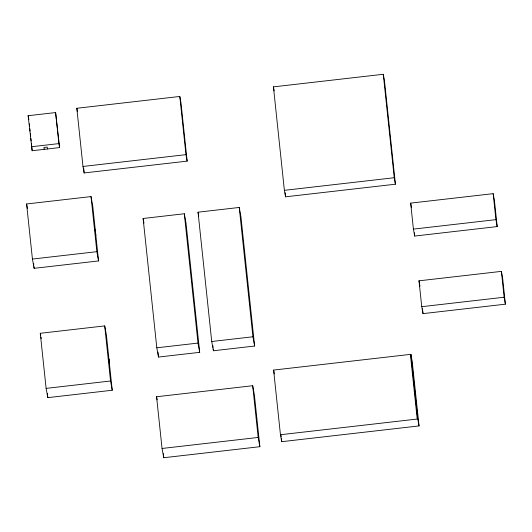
<?xml version="1.0" encoding="UTF-8"?>
<svg xmlns="http://www.w3.org/2000/svg" width="532" height="532" viewBox="0 0 532 532"><rect width="100%" height="100%" fill="white"/><g stroke="black" fill="none" stroke-linecap="round" stroke-linejoin="round"><path stroke-width="0.8" d="M76.821 108.269L179.803 96.458L180.993 102.935L187.151 161.13L84.169 172.947L82.979 166.463L76.821 108.269L77.413 111.514M273.435 86.869L383.286 74.274L384.47 80.751L395.422 184.205L285.571 196.807L284.381 190.33L273.435 86.869L274.18 90.919M28.143 115.717L55.607 112.565L59.617 147.583L32.159 150.729L28.143 115.717L28.874 119.693M31.428 146.752L58.892 143.6L59.617 147.583M82.979 166.463L185.961 154.652L187.151 161.13M26.6 203.975L91.025 196.581L92.728 205.837L98.553 260.933L34.128 268.321L32.432 259.064L26.6 203.975L27.451 208.604M284.381 190.33L394.232 177.728L395.422 184.205M143.121 218.486L184.311 213.758L186.014 223.014L199.7 352.337L158.503 357.058L156.807 347.802L143.121 218.486L143.972 223.114M198.044 212.188L239.24 207.46L240.936 216.717L254.622 346.033L213.425 350.761L211.729 341.504L198.044 212.188L198.755 216.045M410.657 203.124L493.164 193.661L494.441 200.604L497.187 226.585L414.681 236.055L413.411 229.112L410.657 203.124L411.509 207.753M32.432 259.064L96.857 251.669L98.553 260.933M413.411 229.112L495.917 219.643L497.187 226.585M419.003 280.823L501.39 271.373L502.66 278.316L505.4 304.178L423.013 313.627L421.736 306.685L419.003 280.823L419.429 283.137M40.286 333.291L104.711 325.903L106.413 335.16L112.239 390.249L47.814 397.637L46.111 388.38L40.286 333.291L40.711 335.606M421.736 306.685L504.123 297.235L505.4 304.178M156.807 347.802L197.997 343.08L199.7 352.337M211.729 341.504L252.919 336.776L254.622 346.033M46.111 388.38L110.543 380.992L112.239 390.249M273.608 370.073L410.917 354.325L412.194 361.268L419.036 425.926L281.727 441.68L280.45 434.737L273.608 370.073L274.319 373.929M156.581 396.746L252.693 385.72L254.396 394.977L259.869 446.7L163.75 457.726L162.054 448.469L156.581 396.746L157.146 399.831M280.45 434.737L417.76 418.983L419.036 425.926M162.054 448.469L258.173 437.444L259.869 446.7M419.708 284.68L419.994 286.223M95.434 231.447L95.095 229.591L95.846 235.324M109.12 360.763L108.781 358.914L109.532 364.639M47.534 148.967L47.195 147.118L43.903 147.49L44.242 149.346M40.991 337.148L41.277 338.691M493.164 193.661L495.917 219.643M501.39 271.373L504.123 297.235M422.501 308.779L423.013 313.627M414.342 232.803L414.681 236.055M383.286 74.274L394.232 177.728M410.917 354.325L417.76 418.983M410.425 354.904L417.154 418.531M285.139 192.704L285.571 196.807M281.029 435.129L281.209 436.765M281.381 438.401L281.727 441.68M239.24 207.46L252.919 336.776M252.693 385.72L258.173 437.444M212.906 345.82L213.079 347.463M213.252 349.112L213.425 350.761M179.803 96.458L185.961 154.652M184.311 213.758L197.997 343.08M157.984 352.118L158.503 357.058M163.317 453.623L163.75 457.726M91.025 196.581L96.857 251.669M104.711 325.903L110.543 380.992M83.65 168.026L84.169 172.947M55.607 112.565L58.892 143.6M29.307 123.776L29.566 126.23M29.825 128.678L30.085 131.131M30.344 133.579L30.603 136.026M30.863 138.48L31.122 140.927M31.381 143.381L31.641 145.828M31.814 147.464L32.159 150.729M33.609 263.387L33.782 265.029M33.955 266.678L34.128 268.321M47.381 393.527L47.814 397.637"/></g></svg>
